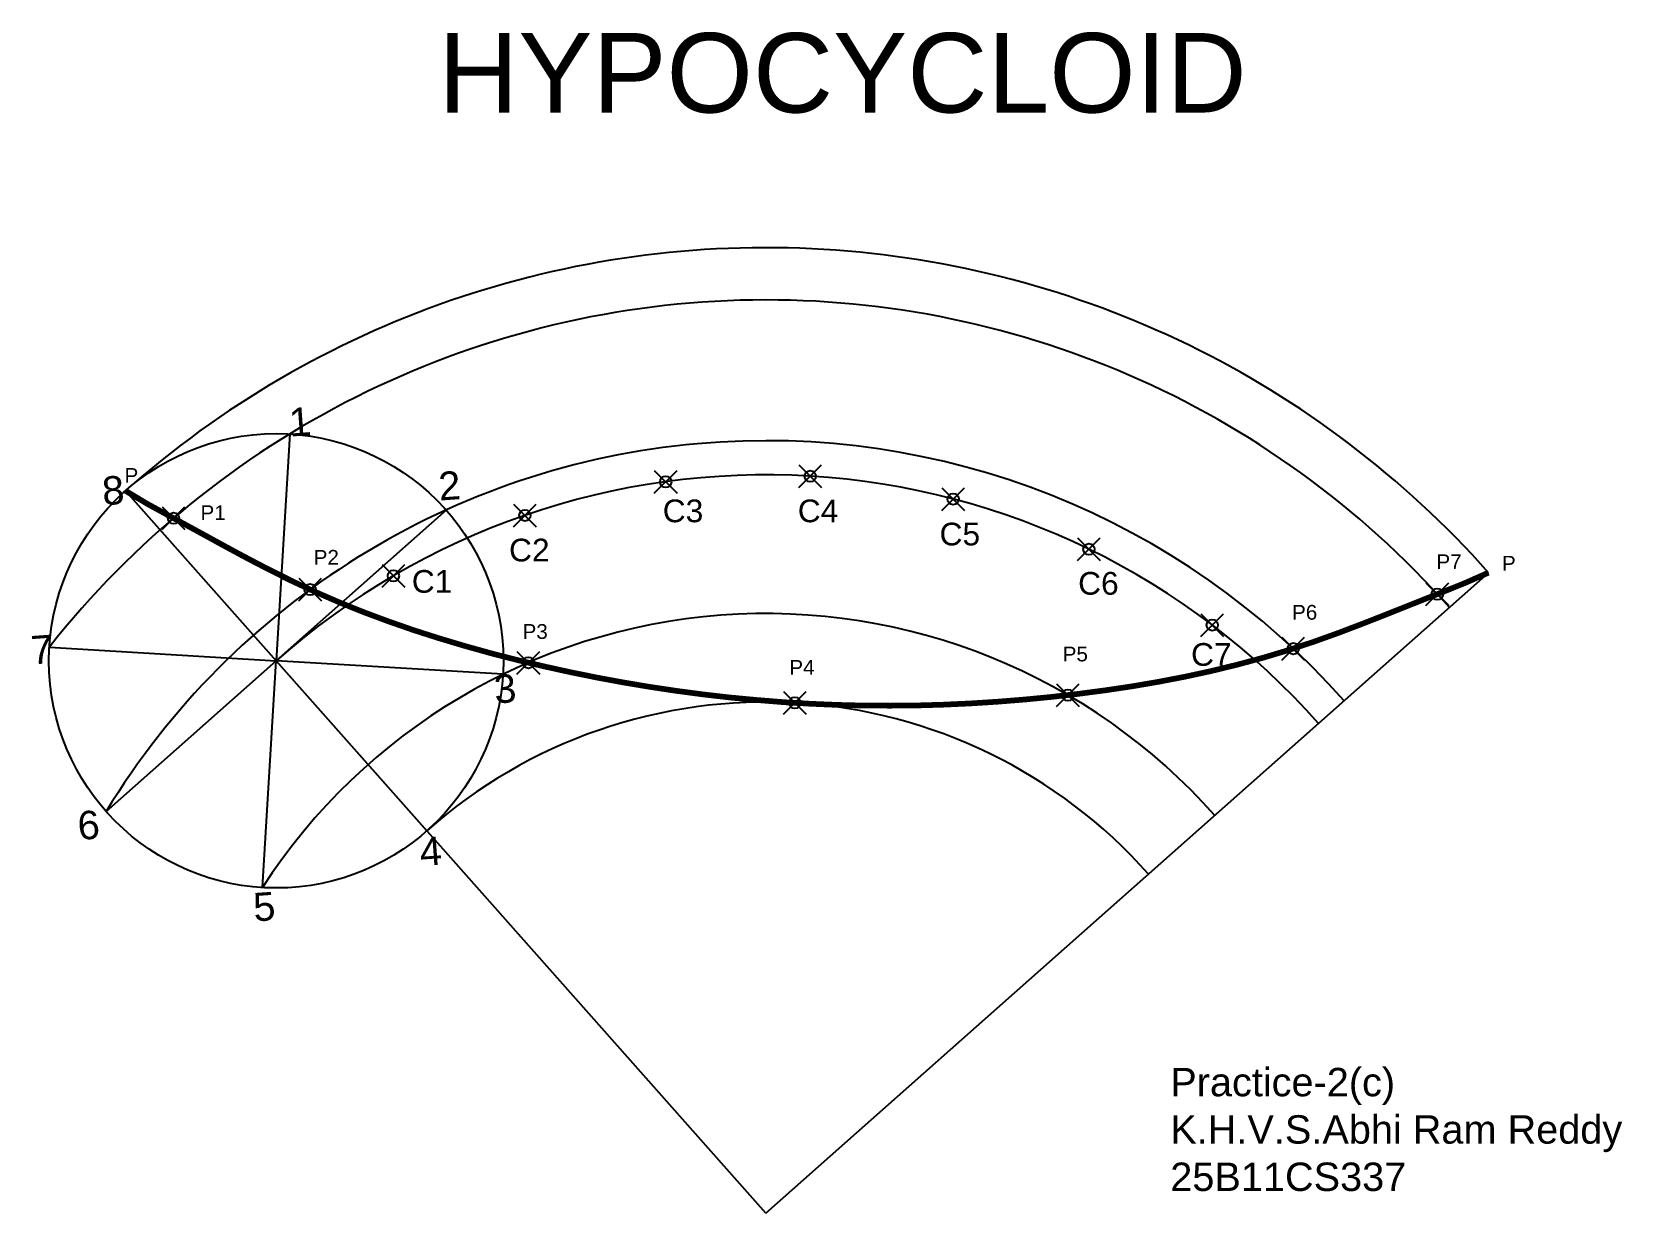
# Model space of a CAD drawing. Header units: millimetres. Extents: x 170 to 310, y 137 to 241.
import ezdxf

# ---------------------------------------------------------------- set-up
doc = ezdxf.new("R2010")
doc.units = ezdxf.units.MM
doc.header["$PDMODE"] = 35
doc.styles.get("Standard").update_dxf_attribs({"font": 'arial.ttf'})

msp = doc.modelspace()

# ---------------------------------------------------------------- linework, layer by layer
for p, q in [((193.18, 205.72), (191.98, 185.76)), ((235.1, 137.12), (178.71, 200.72)), ((178.71, 200.72), (191.98, 185.75)), ((206.95, 199.02), (191.98, 185.76)), ((235.1, 137.12), (298.7, 193.51)), ((172.02, 186.96), (191.98, 185.75)), ((177.01, 172.49), (191.98, 185.75)), ((190.78, 165.79), (191.98, 185.76)), ((205.25, 170.79), (191.98, 185.76)), ((211.94, 184.56), (191.98, 185.76))]:
    msp.add_line(p, q)
at = {"const_width": 0.5}
msp.add_lwpolyline([(178.71, 200.72), (180.65, 199.56), (182.81, 198.38), (184.96, 197.21), (187.06, 196.06), (189.13, 194.94), (191.2, 193.86), (193.27, 192.82), (195.37, 191.84), (197.51, 190.91), (199.69, 190.03), (201.9, 189.21), (204.14, 188.43), (206.4, 187.71), (208.68, 187.03), (210.98, 186.39), (213.28, 185.8), (215.6, 185.25), (217.92, 184.74), (220.24, 184.27), (222.57, 183.84), (224.9, 183.45), (227.24, 183.1), (229.58, 182.79), (231.93, 182.52), (234.27, 182.3), (236.62, 182.11), (238.98, 181.97), (241.33, 181.87), (243.69, 181.81), (246.05, 181.8), (248.41, 181.82), (250.77, 181.89), (253.13, 182), (255.5, 182.15), (257.86, 182.34), (260.23, 182.57), (262.59, 182.84), (264.95, 183.15), (267.31, 183.5), (269.65, 183.9), (271.99, 184.35), (274.3, 184.85), (276.59, 185.41), (278.86, 186.02), (281.09, 186.69), (283.3, 187.42), (285.48, 188.2), (287.66, 189.03), (289.85, 189.89), (292.08, 190.78), (294.35, 191.68), (296.64, 192.6), (298.7, 193.51)], dxfattribs=at)
msp.add_circle((191.98, 185.75), 20)
for radius, end in [(85, 131.5612), (80.4, 141.6917), (68.01, 148.663), (65, 131.5595), (52.79, 147.1001), (45, 131.5612)]:
    msp.add_arc((235.1, 137.12), radius, 41.5595, end)
for p in [(239, 202), (226.27, 201.51), (251.58, 199.99), (182.95, 198.3), (213.88, 198.55), (263.53, 195.57), (202.3, 193.23), (194.97, 192.02), (294.2, 191.62), (274.39, 188.9), (281.52, 186.82), (214.18, 185.58), (261.68, 182.73), (237.64, 182.05)]:
    msp.add_point(p)

# ---------------------------------------------------------------- texts
at = {"attachment_point": 1}
for s, width, insert, char_height in [('{\\f@Arial Unicode MS|b0|i0|c0|p34;HYPOCYCLOID}', 47.7149, (206.24, 241.02), 7), ('P', 1.3054, (178.63, 202.72), 1.3), ('P1', 1.3054, (185.32, 199.44), 1.3), ('C3', 1.3486, (226.01, 199.95), 2), ('C4', 1.3486, (237.9, 199.95), 2), ('C5', 1.3486, (250.38, 197.91), 2), ('C2', 1.3486, (212.48, 196.5), 2), ('P2', 1.3054, (195.28, 195.51), 1.3), ('P7', 1.3054, (294.12, 195.12), 1.3), ('P', 1.3054, (299.89, 194.99), 1.3), ('C1', 1.3486, (203.92, 193.74), 2), ('C6', 1.3486, (262.58, 193.57), 2), ('P6', 1.3054, (281.41, 190.67), 1.3), ('P3', 1.3054, (213.67, 188.98), 1.3), ('P5', 1.3054, (261.22, 187), 1.3), ('C7', 1.3486, (272.52, 187.31), 2), ('P4', 1.3054, (237.15, 185.82), 1.3), ('Practice-2(c)\\PK.H.V.S.Abhi Ram Reddy\\P25B11CS337', 44.6535, (270.69, 149.91), 2.5)]:
    msp.add_mtext_dynamic_manual_height_columns(s, width=width, gutter_width=12.5, heights=[0], dxfattribs=dict(at, insert=insert, char_height=char_height))
at = {"char_height": 2.5, "attachment_point": 1, "rotation": 4.0595}
for s, insert in [('1', (193.02, 207.98)), ('8', (176.57, 201.94)), ('2', (206.18, 202.35)), ('7', (170.29, 187.92)), ('3', (211.08, 184.48)), ('6', (174.41, 172.47)), ('4', (204.52, 170.17)), ('5', (189.87, 165.29))]:
    msp.add_mtext_dynamic_manual_height_columns(s, width=2.0527, gutter_width=12.5, heights=[0], dxfattribs=dict(at, insert=insert))

doc.saveas('drawing.dxf')
